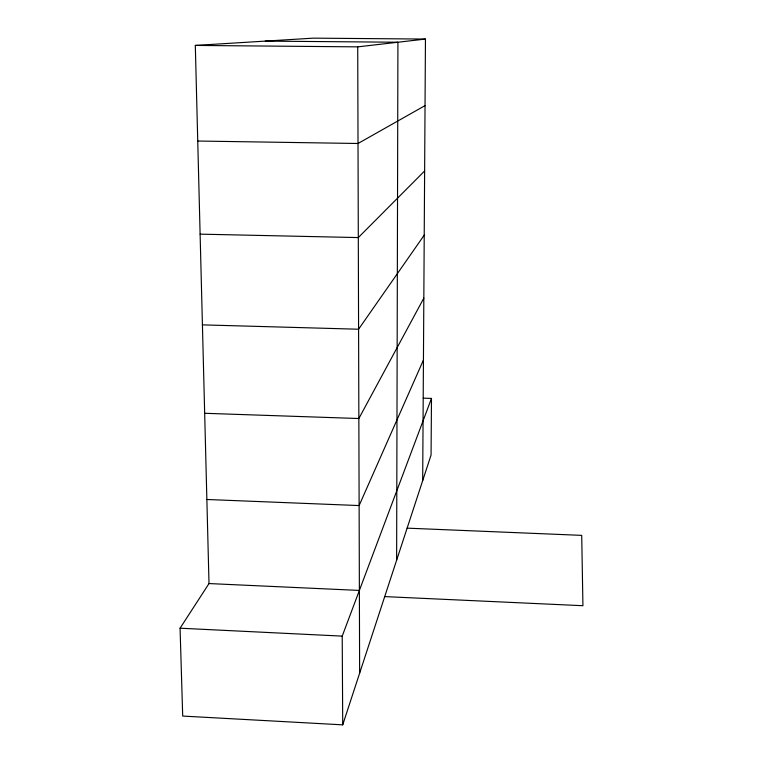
<?xml version="1.0" encoding="UTF-8"?>
<svg xmlns="http://www.w3.org/2000/svg" width="763" height="763" viewBox="0 0 763 763"><rect width="100%" height="100%" fill="white"/><g stroke="black" fill="none" stroke-linecap="round" stroke-linejoin="round"><path stroke-width="1.14" d="M396.626 560.204L397.924 42.232L265.228 41.116M422.683 480.633L425.458 39.066L313.297 38.15L195.309 45.427L209.005 583.561L180.068 628.207L182.7 716.066L342.721 724.85L431.066 455.025L431.486 398.42L423.227 398.152M342.721 724.85L342.215 636.123L431.486 398.42M423.436 360.05L359.115 505.564L206.859 499.488M423.827 298.152L358.848 418.525L204.665 413.288M424.228 235.128L358.581 329.225L202.414 324.866M424.629 170.96L358.305 237.579L200.106 234.146M425.039 105.618L358.019 143.492L197.741 141.031M195.309 45.427L357.723 46.858L425.458 39.066M407.118 528.149L581.711 535.368L582.932 605.717L384.714 596.599M209.005 583.561L359.373 590.428M180.068 628.207L342.215 636.123M357.723 46.858L359.631 673.204"/></g></svg>
